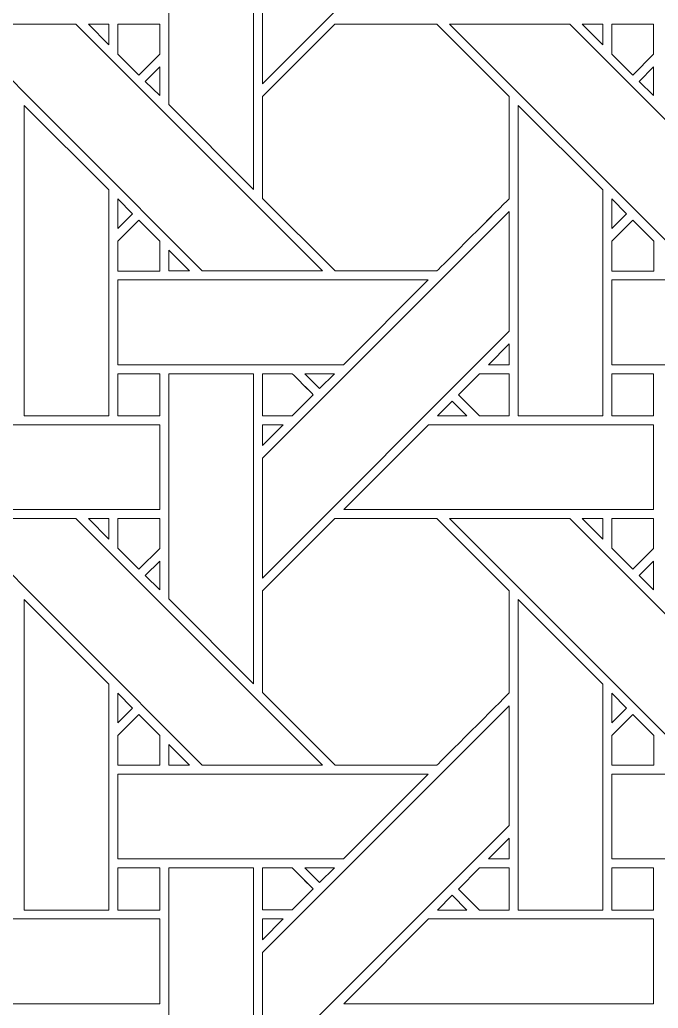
# Model space of a CAD drawing. Header units: inches. Extents: x 4.4 to 20.4, y 1.1 to 17.1.
# Drawn here: x 11.205 to 12.432, y 9.815 to 11.712 of the extents above; entities that cross this region are included whole.
import ezdxf

# ---------------------------------------------------------------- set-up
doc = ezdxf.new("R2010")
doc.units = ezdxf.units.IN
doc.header["$MEASUREMENT"] = 0
doc.layers.add('Design', color=7, linetype='Continuous', lineweight=0)

msp = doc.modelspace()

# ---------------------------------------------------------------- linework, layer by layer
at = {"layer": 'Design'}
for points, knots in [([(12.3829, 17.0948), (7.9646, 17.0948), (4.3829, 13.513), (4.3829, 9.0948), (4.3829, 4.6765), (7.9646, 1.0948), (12.3829, 1.0948), (16.8011, 1.0948), (20.3829, 4.6765), (20.3829, 9.0948), (20.3829, 13.513), (16.8011, 17.0948), (12.3829, 17.0948)], [0, 0, 0, 0, 1, 1, 1, 2, 2, 2, 3, 3, 3, 4, 4, 4, 4]), ([(12.3829, 16.2388), (8.4373, 16.2388), (5.2388, 13.0403), (5.2388, 9.0948), (5.2388, 5.1492), (8.4373, 1.9507), (12.3829, 1.9507), (16.3284, 1.9507), (19.5269, 5.1492), (19.5269, 9.0948), (19.5269, 13.0403), (16.3284, 16.2388), (12.3829, 16.2388)], [0, 0, 0, 0, 1, 1, 1, 2, 2, 2, 3, 3, 3, 4, 4, 4, 4]), ([(12.1453, 12.0628), (12.1453, 12.0628), (11.6717, 11.5892), (11.6717, 11.5892), (11.6717, 11.5892), (11.6717, 11.8193), (11.6717, 11.8193), (11.6717, 11.8193), (12.1453, 12.2929), (12.1453, 12.2929), (12.1453, 12.2929), (12.1453, 12.0628), (12.1453, 12.0628)], [0, 0, 0, 0, 1, 1, 1, 2, 2, 2, 3, 3, 3, 4, 4, 4, 4]), ([(11.4916, 11.5492), (11.4916, 11.5492), (11.4916, 11.9814), (11.4916, 11.9814), (11.4916, 11.9814), (11.6545, 11.9814), (11.6545, 11.9814), (11.6545, 11.9814), (11.6545, 11.3863), (11.6545, 11.3863), (11.6545, 11.3863), (11.4916, 11.5492), (11.4916, 11.5492)], [0, 0, 0, 0, 1, 1, 1, 2, 2, 2, 3, 3, 3, 4, 4, 4, 4]), ([(11.7867, 11.2299), (11.7867, 11.2299), (11.5556, 11.2299), (11.5556, 11.2299), (11.5556, 11.2299), (11.0821, 11.7035), (11.0821, 11.7035), (11.0821, 11.7035), (11.313, 11.7035), (11.313, 11.7035), (11.313, 11.7035), (11.7867, 11.2299), (11.7867, 11.2299)], [0, 0, 0, 0, 1, 1, 1, 2, 2, 2, 3, 3, 3, 4, 4, 4, 4]), ([(11.3372, 11.7035), (11.3372, 11.7035), (11.3766, 11.7035), (11.3766, 11.7035), (11.3766, 11.7035), (11.3766, 11.6637), (11.3766, 11.6637), (11.3766, 11.6637), (11.3372, 11.7035), (11.3372, 11.7035)], [0, 0, 0, 0, 1, 1, 1, 2, 2, 2, 3, 3, 3, 3]), ([(11.474, 11.7035), (11.474, 11.7035), (11.474, 11.6459), (11.474, 11.6459), (11.474, 11.6459), (11.4341, 11.606), (11.4341, 11.606), (11.4341, 11.606), (11.3938, 11.6463), (11.3938, 11.6463), (11.3938, 11.6463), (11.3938, 11.7035), (11.3938, 11.7035), (11.3938, 11.7035), (11.474, 11.7035), (11.474, 11.7035)], [0, 0, 0, 0, 1, 1, 1, 2, 2, 2, 3, 3, 3, 4, 4, 4, 5, 5, 5, 5]), ([(11.474, 11.6459), (11.474, 11.6459), (11.4341, 11.606), (11.4341, 11.606), (11.4341, 11.606), (11.3938, 11.6463), (11.3938, 11.6463), (11.3938, 11.6463), (11.3938, 11.7035), (11.3938, 11.7035), (11.3938, 11.7035), (11.474, 11.7035), (11.474, 11.7035), (11.474, 11.7035), (11.474, 11.6459), (11.474, 11.6459)], [0, 0, 0, 0, 1, 1, 1, 2, 2, 2, 3, 3, 3, 4, 4, 4, 5, 5, 5, 5]), ([(12.0066, 11.2299), (12.0066, 11.2299), (11.8109, 11.2299), (11.8109, 11.2299), (11.8109, 11.2299), (11.6717, 11.3691), (11.6717, 11.3691), (11.6717, 11.3691), (11.6717, 11.5648), (11.6717, 11.5648), (11.6717, 11.5648), (11.8104, 11.7035), (11.8104, 11.7035), (11.8104, 11.7035), (12.0066, 11.7035), (12.0066, 11.7035), (12.0066, 11.7035), (12.1453, 11.5648), (12.1453, 11.5648), (12.1453, 11.5648), (12.1453, 11.3686), (12.1453, 11.3686), (12.1275, 11.3507), (12.0156, 11.2389), (12.0066, 11.2299)], [0, 0, 0, 0, 1, 1, 1, 2, 2, 2, 3, 3, 3, 4, 4, 4, 5, 5, 5, 6, 6, 6, 7, 7, 7, 8, 8, 8, 8]), ([(12.1453, 11.3686), (12.1275, 11.3506), (12.0156, 11.2389), (12.0066, 11.2299), (12.0066, 11.2299), (11.8109, 11.2299), (11.8109, 11.2299), (11.8109, 11.2299), (11.6717, 11.3691), (11.6717, 11.3691), (11.6717, 11.3691), (11.6717, 11.5648), (11.6717, 11.5648), (11.6717, 11.5648), (11.8104, 11.7035), (11.8104, 11.7035), (11.8104, 11.7035), (12.0066, 11.7035), (12.0066, 11.7035), (12.0066, 11.7035), (12.1453, 11.5648), (12.1453, 11.5648), (12.1453, 11.5648), (12.1453, 11.3686), (12.1453, 11.3686)], [0, 0, 0, 0, 1, 1, 1, 2, 2, 2, 3, 3, 3, 4, 4, 4, 5, 5, 5, 6, 6, 6, 7, 7, 7, 8, 8, 8, 8]), ([(12.7354, 11.2299), (12.7354, 11.2299), (12.5044, 11.2299), (12.5044, 11.2299), (12.5044, 11.2299), (12.0308, 11.7035), (12.0308, 11.7035), (12.0308, 11.7035), (12.2618, 11.7035), (12.2618, 11.7035), (12.2618, 11.7035), (12.7354, 11.2299), (12.7354, 11.2299)], [0, 0, 0, 0, 1, 1, 1, 2, 2, 2, 3, 3, 3, 4, 4, 4, 4]), ([(12.2859, 11.7035), (12.2859, 11.7035), (12.3253, 11.7035), (12.3253, 11.7035), (12.3253, 11.7035), (12.3253, 11.6637), (12.3253, 11.6637), (12.3253, 11.6637), (12.2859, 11.7035), (12.2859, 11.7035)], [0, 0, 0, 0, 1, 1, 1, 2, 2, 2, 3, 3, 3, 3]), ([(12.4228, 11.7035), (12.4228, 11.7035), (12.4228, 11.6459), (12.4228, 11.6459), (12.4228, 11.6459), (12.3828, 11.606), (12.3828, 11.606), (12.3828, 11.606), (12.3425, 11.6463), (12.3425, 11.6463), (12.3425, 11.6463), (12.3425, 11.7035), (12.3425, 11.7035), (12.3425, 11.7035), (12.4228, 11.7035), (12.4228, 11.7035)], [0, 0, 0, 0, 1, 1, 1, 2, 2, 2, 3, 3, 3, 4, 4, 4, 5, 5, 5, 5]), ([(12.4228, 11.6459), (12.4228, 11.6459), (12.3828, 11.606), (12.3828, 11.606), (12.3828, 11.606), (12.3425, 11.6463), (12.3425, 11.6463), (12.3425, 11.6463), (12.3425, 11.7035), (12.3425, 11.7035), (12.3425, 11.7035), (12.4228, 11.7035), (12.4228, 11.7035), (12.4228, 11.7035), (12.4228, 11.6459), (12.4228, 11.6459)], [0, 0, 0, 0, 1, 1, 1, 2, 2, 2, 3, 3, 3, 4, 4, 4, 5, 5, 5, 5]), ([(11.4741, 11.6217), (11.4741, 11.6217), (11.4741, 11.5665), (11.4741, 11.5665), (11.4741, 11.5665), (11.4463, 11.5939), (11.4463, 11.5939), (11.4463, 11.5939), (11.4741, 11.6217), (11.4741, 11.6217)], [0, 0, 0, 0, 1, 1, 1, 2, 2, 2, 3, 3, 3, 3]), ([(12.4228, 11.6217), (12.4228, 11.6217), (12.4228, 11.5665), (12.4228, 11.5665), (12.4228, 11.5665), (12.395, 11.5939), (12.395, 11.5939), (12.395, 11.5939), (12.4228, 11.6217), (12.4228, 11.6217)], [0, 0, 0, 0, 1, 1, 1, 2, 2, 2, 3, 3, 3, 3]), ([(11.2137, 10.9519), (11.2137, 10.9519), (11.2137, 11.5477), (11.2137, 11.5477), (11.2137, 11.5477), (11.3765, 11.3856), (11.3765, 11.3856), (11.3765, 11.3856), (11.3765, 10.9519), (11.3765, 10.9519), (11.3765, 10.9519), (11.2137, 10.9519), (11.2137, 10.9519)], [0, 0, 0, 0, 1, 1, 1, 2, 2, 2, 3, 3, 3, 4, 4, 4, 4]), ([(12.1625, 10.9519), (12.1625, 10.9519), (12.1625, 11.5477), (12.1625, 11.5477), (12.1625, 11.5477), (12.3252, 11.3855), (12.3252, 11.3855), (12.3252, 11.3855), (12.3252, 10.9519), (12.3252, 10.9519), (12.3252, 10.9519), (12.1625, 10.9519), (12.1625, 10.9519)], [0, 0, 0, 0, 1, 1, 1, 2, 2, 2, 3, 3, 3, 4, 4, 4, 4]), ([(11.3938, 11.3113), (11.3938, 11.3113), (11.3938, 11.3681), (11.3938, 11.3681), (11.3938, 11.3681), (11.422, 11.3395), (11.422, 11.3395), (11.422, 11.3395), (11.3938, 11.3113), (11.3938, 11.3113)], [0, 0, 0, 0, 1, 1, 1, 2, 2, 2, 3, 3, 3, 3]), ([(12.3425, 11.3113), (12.3425, 11.3113), (12.3425, 11.3681), (12.3425, 11.3681), (12.3425, 11.3681), (12.3707, 11.3395), (12.3707, 11.3395), (12.3707, 11.3395), (12.3425, 11.3113), (12.3425, 11.3113)], [0, 0, 0, 0, 1, 1, 1, 2, 2, 2, 3, 3, 3, 3]), ([(12.1453, 11.1141), (12.1453, 11.1141), (11.6717, 10.6404), (11.6717, 10.6404), (11.6717, 10.6404), (11.6717, 10.8705), (11.6717, 10.8705), (11.6717, 10.8705), (12.1453, 11.3441), (12.1453, 11.3441), (12.1453, 11.3441), (12.1453, 11.1141), (12.1453, 11.1141)], [0, 0, 0, 0, 1, 1, 1, 2, 2, 2, 3, 3, 3, 4, 4, 4, 4]), ([(11.3938, 11.2297), (11.3938, 11.2297), (11.3938, 11.2869), (11.3938, 11.2869), (11.3938, 11.2869), (11.4341, 11.3273), (11.4341, 11.3273), (11.4341, 11.3273), (11.4745, 11.287), (11.4745, 11.287), (11.4745, 11.287), (11.4745, 11.2297), (11.4745, 11.2297), (11.4745, 11.2297), (11.3938, 11.2297), (11.3938, 11.2297)], [0, 0, 0, 0, 1, 1, 1, 2, 2, 2, 3, 3, 3, 4, 4, 4, 5, 5, 5, 5]), ([(11.4341, 11.3273), (11.4341, 11.3273), (11.4745, 11.287), (11.4745, 11.287), (11.4745, 11.287), (11.4745, 11.2297), (11.4745, 11.2297), (11.4745, 11.2297), (11.3938, 11.2297), (11.3938, 11.2297), (11.3938, 11.2297), (11.3938, 11.2869), (11.3938, 11.2869), (11.3938, 11.2869), (11.4341, 11.3273), (11.4341, 11.3273)], [0, 0, 0, 0, 1, 1, 1, 2, 2, 2, 3, 3, 3, 4, 4, 4, 5, 5, 5, 5]), ([(12.3425, 11.2297), (12.3425, 11.2297), (12.3425, 11.2869), (12.3425, 11.2869), (12.3425, 11.2869), (12.3829, 11.3273), (12.3829, 11.3273), (12.3829, 11.3273), (12.4232, 11.287), (12.4232, 11.287), (12.4232, 11.287), (12.4232, 11.2297), (12.4232, 11.2297), (12.4232, 11.2297), (12.3425, 11.2297), (12.3425, 11.2297)], [0, 0, 0, 0, 1, 1, 1, 2, 2, 2, 3, 3, 3, 4, 4, 4, 5, 5, 5, 5]), ([(12.3829, 11.3273), (12.3829, 11.3273), (12.4232, 11.287), (12.4232, 11.287), (12.4232, 11.287), (12.4232, 11.2297), (12.4232, 11.2297), (12.4232, 11.2297), (12.3425, 11.2297), (12.3425, 11.2297), (12.3425, 11.2297), (12.3425, 11.2869), (12.3425, 11.2869), (12.3425, 11.2869), (12.3829, 11.3273), (12.3829, 11.3273)], [0, 0, 0, 0, 1, 1, 1, 2, 2, 2, 3, 3, 3, 4, 4, 4, 5, 5, 5, 5]), ([(11.4917, 11.2299), (11.4917, 11.2299), (11.4917, 11.2697), (11.4917, 11.2697), (11.4917, 11.2697), (11.5314, 11.2299), (11.5314, 11.2299), (11.5314, 11.2299), (11.4917, 11.2299), (11.4917, 11.2299)], [0, 0, 0, 0, 1, 1, 1, 2, 2, 2, 3, 3, 3, 3]), ([(11.9895, 11.2126), (11.9895, 11.2126), (11.8268, 11.0499), (11.8268, 11.0499), (11.8268, 11.0499), (11.3938, 11.0499), (11.3938, 11.0499), (11.3938, 11.0499), (11.3938, 11.2126), (11.3938, 11.2126), (11.3938, 11.2126), (11.9895, 11.2126), (11.9895, 11.2126)], [0, 0, 0, 0, 1, 1, 1, 2, 2, 2, 3, 3, 3, 4, 4, 4, 4]), ([(12.9383, 11.2126), (12.9383, 11.2126), (12.7755, 11.0499), (12.7755, 11.0499), (12.7755, 11.0499), (12.3425, 11.0499), (12.3425, 11.0499), (12.3425, 11.0499), (12.3425, 11.2126), (12.3425, 11.2126), (12.3425, 11.2126), (12.9383, 11.2126), (12.9383, 11.2126)], [0, 0, 0, 0, 1, 1, 1, 2, 2, 2, 3, 3, 3, 4, 4, 4, 4]), ([(12.1056, 11.0499), (12.1056, 11.0499), (12.1453, 11.0897), (12.1453, 11.0897), (12.1453, 11.0897), (12.1453, 11.0499), (12.1453, 11.0499), (12.1453, 11.0499), (12.1056, 11.0499), (12.1056, 11.0499)], [0, 0, 0, 0, 1, 1, 1, 2, 2, 2, 3, 3, 3, 3]), ([(11.474, 10.9519), (11.474, 10.9519), (11.3938, 10.9519), (11.3938, 10.9519), (11.3938, 10.9519), (11.3938, 11.0327), (11.3938, 11.0327), (11.3938, 11.0327), (11.474, 11.0327), (11.474, 11.0327), (11.474, 11.0327), (11.474, 10.9519), (11.474, 10.9519)], [0, 0, 0, 0, 1, 1, 1, 2, 2, 2, 3, 3, 3, 4, 4, 4, 4]), ([(11.474, 11.0327), (11.474, 11.0327), (11.474, 10.9519), (11.474, 10.9519), (11.474, 10.9519), (11.3938, 10.9519), (11.3938, 10.9519), (11.3938, 10.9519), (11.3938, 11.0327), (11.3938, 11.0327), (11.3938, 11.0327), (11.474, 11.0327), (11.474, 11.0327)], [0, 0, 0, 0, 1, 1, 1, 2, 2, 2, 3, 3, 3, 4, 4, 4, 4]), ([(11.4916, 10.6004), (11.4916, 10.6004), (11.4916, 11.0326), (11.4916, 11.0326), (11.4916, 11.0326), (11.6545, 11.0326), (11.6545, 11.0326), (11.6545, 11.0326), (11.6545, 10.4375), (11.6545, 10.4375), (11.6545, 10.4375), (11.4916, 10.6004), (11.4916, 10.6004)], [0, 0, 0, 0, 1, 1, 1, 2, 2, 2, 3, 3, 3, 4, 4, 4, 4]), ([(11.6717, 10.9519), (11.6717, 10.9519), (11.6717, 11.0327), (11.6717, 11.0327), (11.6717, 11.0327), (11.7287, 11.0327), (11.7287, 11.0327), (11.7339, 11.0276), (11.7646, 10.9967), (11.7691, 10.9923), (11.7691, 10.9923), (11.7286, 10.9519), (11.7286, 10.9519), (11.7286, 10.9519), (11.6717, 10.9519), (11.6717, 10.9519)], [0, 0, 0, 0, 1, 1, 1, 2, 2, 2, 3, 3, 3, 4, 4, 4, 5, 5, 5, 5]), ([(11.6717, 10.9519), (11.6717, 10.9519), (11.6717, 11.0327), (11.6717, 11.0327), (11.6717, 11.0327), (11.7287, 11.0327), (11.7287, 11.0327), (11.7339, 11.0275), (11.7647, 10.9966), (11.7691, 10.9923), (11.7691, 10.9923), (11.7286, 10.9519), (11.7286, 10.9519), (11.7286, 10.9519), (11.6717, 10.9519), (11.6717, 10.9519)], [0, 0, 0, 0, 1, 1, 1, 2, 2, 2, 3, 3, 3, 4, 4, 4, 5, 5, 5, 5]), ([(11.7531, 11.0326), (11.7531, 11.0326), (11.8096, 11.0326), (11.8096, 11.0326), (11.8096, 11.0326), (11.7813, 11.0045), (11.7813, 11.0045), (11.7813, 11.0045), (11.7531, 11.0326), (11.7531, 11.0326)], [0, 0, 0, 0, 1, 1, 1, 2, 2, 2, 3, 3, 3, 3]), ([(12.0882, 10.9519), (12.0882, 10.9519), (12.0479, 10.9923), (12.0479, 10.9923), (12.0479, 10.9923), (12.0883, 11.0327), (12.0883, 11.0327), (12.0883, 11.0327), (12.1453, 11.0327), (12.1453, 11.0327), (12.1453, 11.0327), (12.1453, 10.9519), (12.1453, 10.9519), (12.1453, 10.9519), (12.0882, 10.9519), (12.0882, 10.9519)], [0, 0, 0, 0, 1, 1, 1, 2, 2, 2, 3, 3, 3, 4, 4, 4, 5, 5, 5, 5]), ([(12.1453, 11.0327), (12.1453, 11.0327), (12.1453, 10.9519), (12.1453, 10.9519), (12.1453, 10.9519), (12.0882, 10.9519), (12.0882, 10.9519), (12.0882, 10.9519), (12.0479, 10.9923), (12.0479, 10.9923), (12.0479, 10.9923), (12.0883, 11.0327), (12.0883, 11.0327), (12.0883, 11.0327), (12.1453, 11.0327), (12.1453, 11.0327)], [0, 0, 0, 0, 1, 1, 1, 2, 2, 2, 3, 3, 3, 4, 4, 4, 5, 5, 5, 5]), ([(12.3425, 11.0327), (12.3425, 11.0327), (12.4228, 11.0327), (12.4228, 11.0327), (12.4228, 11.0327), (12.4228, 10.9519), (12.4228, 10.9519), (12.4228, 10.9519), (12.3425, 10.9519), (12.3425, 10.9519), (12.3425, 10.9519), (12.3425, 11.0327), (12.3425, 11.0327)], [0, 0, 0, 0, 1, 1, 1, 2, 2, 2, 3, 3, 3, 4, 4, 4, 4]), ([(12.4228, 11.0327), (12.4228, 11.0327), (12.4228, 10.9519), (12.4228, 10.9519), (12.4228, 10.9519), (12.3425, 10.9519), (12.3425, 10.9519), (12.3425, 10.9519), (12.3425, 11.0327), (12.3425, 11.0327), (12.3425, 11.0327), (12.4228, 11.0327), (12.4228, 11.0327)], [0, 0, 0, 0, 1, 1, 1, 2, 2, 2, 3, 3, 3, 4, 4, 4, 4]), ([(12.064, 10.9519), (12.064, 10.9519), (12.0075, 10.9519), (12.0075, 10.9519), (12.0075, 10.9519), (12.0358, 10.9801), (12.0358, 10.9801), (12.0358, 10.9801), (12.064, 10.9519), (12.064, 10.9519)], [0, 0, 0, 0, 1, 1, 1, 2, 2, 2, 3, 3, 3, 3]), ([(11.4741, 10.9347), (11.4741, 10.9347), (11.4741, 10.7719), (11.4741, 10.7719), (11.4741, 10.7719), (10.8788, 10.7719), (10.8788, 10.7719), (10.8788, 10.7719), (11.0416, 10.9347), (11.0416, 10.9347), (11.0416, 10.9347), (11.4741, 10.9347), (11.4741, 10.9347)], [0, 0, 0, 0, 1, 1, 1, 2, 2, 2, 3, 3, 3, 4, 4, 4, 4]), ([(11.7115, 10.9347), (11.7115, 10.9347), (11.6717, 10.8949), (11.6717, 10.8949), (11.6717, 10.8949), (11.6717, 10.9347), (11.6717, 10.9347), (11.6717, 10.9347), (11.7115, 10.9347), (11.7115, 10.9347)], [0, 0, 0, 0, 1, 1, 1, 2, 2, 2, 3, 3, 3, 3]), ([(12.4228, 10.9347), (12.4228, 10.9347), (12.4228, 10.7719), (12.4228, 10.7719), (12.4228, 10.7719), (11.8275, 10.7719), (11.8275, 10.7719), (11.8275, 10.7719), (11.9904, 10.9347), (11.9904, 10.9347), (11.9904, 10.9347), (12.4228, 10.9347), (12.4228, 10.9347)], [0, 0, 0, 0, 1, 1, 1, 2, 2, 2, 3, 3, 3, 4, 4, 4, 4]), ([(11.7867, 10.2811), (11.7867, 10.2811), (11.5556, 10.2811), (11.5556, 10.2811), (11.5556, 10.2811), (11.0821, 10.7548), (11.0821, 10.7548), (11.0821, 10.7548), (11.313, 10.7548), (11.313, 10.7548), (11.313, 10.7548), (11.7867, 10.2811), (11.7867, 10.2811)], [0, 0, 0, 0, 1, 1, 1, 2, 2, 2, 3, 3, 3, 4, 4, 4, 4]), ([(11.3372, 10.7548), (11.3372, 10.7548), (11.3766, 10.7548), (11.3766, 10.7548), (11.3766, 10.7548), (11.3766, 10.715), (11.3766, 10.715), (11.3766, 10.715), (11.3372, 10.7548), (11.3372, 10.7548)], [0, 0, 0, 0, 1, 1, 1, 2, 2, 2, 3, 3, 3, 3]), ([(11.474, 10.7548), (11.474, 10.7548), (11.474, 10.6972), (11.474, 10.6972), (11.474, 10.6972), (11.4341, 10.6573), (11.4341, 10.6573), (11.4341, 10.6573), (11.3938, 10.6976), (11.3938, 10.6976), (11.3938, 10.6976), (11.3938, 10.7548), (11.3938, 10.7548), (11.3938, 10.7548), (11.474, 10.7548), (11.474, 10.7548)], [0, 0, 0, 0, 1, 1, 1, 2, 2, 2, 3, 3, 3, 4, 4, 4, 5, 5, 5, 5]), ([(11.474, 10.6972), (11.474, 10.6972), (11.4341, 10.6573), (11.4341, 10.6573), (11.4341, 10.6573), (11.3938, 10.6976), (11.3938, 10.6976), (11.3938, 10.6976), (11.3938, 10.7548), (11.3938, 10.7548), (11.3938, 10.7548), (11.474, 10.7548), (11.474, 10.7548), (11.474, 10.7548), (11.474, 10.6972), (11.474, 10.6972)], [0, 0, 0, 0, 1, 1, 1, 2, 2, 2, 3, 3, 3, 4, 4, 4, 5, 5, 5, 5]), ([(12.0066, 10.2812), (12.0066, 10.2812), (11.8109, 10.2812), (11.8109, 10.2812), (11.8109, 10.2812), (11.6717, 10.4204), (11.6717, 10.4204), (11.6717, 10.4204), (11.6717, 10.6161), (11.6717, 10.6161), (11.6717, 10.6161), (11.8104, 10.7548), (11.8104, 10.7548), (11.8104, 10.7548), (12.0066, 10.7548), (12.0066, 10.7548), (12.0066, 10.7548), (12.1453, 10.6161), (12.1453, 10.6161), (12.1453, 10.6161), (12.1453, 10.4199), (12.1453, 10.4199), (12.1275, 10.4019), (12.0156, 10.2902), (12.0066, 10.2812)], [0, 0, 0, 0, 1, 1, 1, 2, 2, 2, 3, 3, 3, 4, 4, 4, 5, 5, 5, 6, 6, 6, 7, 7, 7, 8, 8, 8, 8]), ([(12.1453, 10.6161), (12.1453, 10.6161), (12.1453, 10.4199), (12.1453, 10.4199), (12.1274, 10.4017), (12.0155, 10.29), (12.0066, 10.2812), (12.0066, 10.2812), (11.8109, 10.2812), (11.8109, 10.2812), (11.8109, 10.2812), (11.6717, 10.4204), (11.6717, 10.4204), (11.6717, 10.4204), (11.6717, 10.6161), (11.6717, 10.6161), (11.6717, 10.6161), (11.8104, 10.7548), (11.8104, 10.7548), (11.8104, 10.7548), (12.0066, 10.7548), (12.0066, 10.7548), (12.0066, 10.7548), (12.1453, 10.6161), (12.1453, 10.6161)], [0, 0, 0, 0, 1, 1, 1, 2, 2, 2, 3, 3, 3, 4, 4, 4, 5, 5, 5, 6, 6, 6, 7, 7, 7, 8, 8, 8, 8]), ([(12.7354, 10.2811), (12.7354, 10.2811), (12.5044, 10.2811), (12.5044, 10.2811), (12.5044, 10.2811), (12.0308, 10.7548), (12.0308, 10.7548), (12.0308, 10.7548), (12.2618, 10.7548), (12.2618, 10.7548), (12.2618, 10.7548), (12.7354, 10.2811), (12.7354, 10.2811)], [0, 0, 0, 0, 1, 1, 1, 2, 2, 2, 3, 3, 3, 4, 4, 4, 4]), ([(12.2859, 10.7548), (12.2859, 10.7548), (12.3253, 10.7548), (12.3253, 10.7548), (12.3253, 10.7548), (12.3253, 10.715), (12.3253, 10.715), (12.3253, 10.715), (12.2859, 10.7548), (12.2859, 10.7548)], [0, 0, 0, 0, 1, 1, 1, 2, 2, 2, 3, 3, 3, 3]), ([(12.4228, 10.7548), (12.4228, 10.7548), (12.4228, 10.6972), (12.4228, 10.6972), (12.4228, 10.6972), (12.3828, 10.6573), (12.3828, 10.6573), (12.3828, 10.6573), (12.3425, 10.6976), (12.3425, 10.6976), (12.3425, 10.6976), (12.3425, 10.7548), (12.3425, 10.7548), (12.3425, 10.7548), (12.4228, 10.7548), (12.4228, 10.7548)], [0, 0, 0, 0, 1, 1, 1, 2, 2, 2, 3, 3, 3, 4, 4, 4, 5, 5, 5, 5]), ([(12.4228, 10.6972), (12.4228, 10.6972), (12.3828, 10.6573), (12.3828, 10.6573), (12.3828, 10.6573), (12.3425, 10.6976), (12.3425, 10.6976), (12.3425, 10.6976), (12.3425, 10.7548), (12.3425, 10.7548), (12.3425, 10.7548), (12.4228, 10.7548), (12.4228, 10.7548), (12.4228, 10.7548), (12.4228, 10.6972), (12.4228, 10.6972)], [0, 0, 0, 0, 1, 1, 1, 2, 2, 2, 3, 3, 3, 4, 4, 4, 5, 5, 5, 5]), ([(11.4741, 10.6729), (11.4741, 10.6729), (11.4741, 10.6178), (11.4741, 10.6178), (11.4741, 10.6178), (11.4463, 10.6452), (11.4463, 10.6452), (11.4463, 10.6452), (11.4741, 10.6729), (11.4741, 10.6729)], [0, 0, 0, 0, 1, 1, 1, 2, 2, 2, 3, 3, 3, 3]), ([(12.4228, 10.6729), (12.4228, 10.6729), (12.4228, 10.6178), (12.4228, 10.6178), (12.4228, 10.6178), (12.395, 10.6452), (12.395, 10.6452), (12.395, 10.6452), (12.4228, 10.6729), (12.4228, 10.6729)], [0, 0, 0, 0, 1, 1, 1, 2, 2, 2, 3, 3, 3, 3]), ([(11.2137, 10.0031), (11.2137, 10.0031), (11.2137, 10.599), (11.2137, 10.599), (11.2137, 10.599), (11.3765, 10.4368), (11.3765, 10.4368), (11.3765, 10.4368), (11.3765, 10.0031), (11.3765, 10.0031), (11.3765, 10.0031), (11.2137, 10.0031), (11.2137, 10.0031)], [0, 0, 0, 0, 1, 1, 1, 2, 2, 2, 3, 3, 3, 4, 4, 4, 4]), ([(12.1625, 10.0031), (12.1625, 10.0031), (12.1625, 10.599), (12.1625, 10.599), (12.1625, 10.599), (12.3252, 10.4368), (12.3252, 10.4368), (12.3252, 10.4368), (12.3252, 10.0031), (12.3252, 10.0031), (12.3252, 10.0031), (12.1625, 10.0031), (12.1625, 10.0031)], [0, 0, 0, 0, 1, 1, 1, 2, 2, 2, 3, 3, 3, 4, 4, 4, 4]), ([(11.3938, 10.3626), (11.3938, 10.3626), (11.3938, 10.4193), (11.3938, 10.4193), (11.3938, 10.4193), (11.422, 10.3908), (11.422, 10.3908), (11.422, 10.3908), (11.3938, 10.3626), (11.3938, 10.3626)], [0, 0, 0, 0, 1, 1, 1, 2, 2, 2, 3, 3, 3, 3]), ([(12.3425, 10.3626), (12.3425, 10.3626), (12.3425, 10.4193), (12.3425, 10.4193), (12.3425, 10.4193), (12.3707, 10.3908), (12.3707, 10.3908), (12.3707, 10.3908), (12.3425, 10.3626), (12.3425, 10.3626)], [0, 0, 0, 0, 1, 1, 1, 2, 2, 2, 3, 3, 3, 3]), ([(12.1453, 10.1654), (12.1453, 10.1654), (11.6717, 9.6917), (11.6717, 9.6917), (11.6717, 9.6917), (11.6717, 9.9218), (11.6717, 9.9218), (11.6717, 9.9218), (12.1453, 10.3954), (12.1453, 10.3954), (12.1453, 10.3954), (12.1453, 10.1654), (12.1453, 10.1654)], [0, 0, 0, 0, 1, 1, 1, 2, 2, 2, 3, 3, 3, 4, 4, 4, 4]), ([(11.3938, 10.2809), (11.3938, 10.2809), (11.3938, 10.3382), (11.3938, 10.3382), (11.3938, 10.3382), (11.4341, 10.3785), (11.4341, 10.3785), (11.4341, 10.3785), (11.4745, 10.3382), (11.4745, 10.3382), (11.4745, 10.3382), (11.4745, 10.2809), (11.4745, 10.2809), (11.4745, 10.2809), (11.3938, 10.2809), (11.3938, 10.2809)], [0, 0, 0, 0, 1, 1, 1, 2, 2, 2, 3, 3, 3, 4, 4, 4, 5, 5, 5, 5]), ([(11.4341, 10.3785), (11.4341, 10.3785), (11.4745, 10.3382), (11.4745, 10.3382), (11.4745, 10.3382), (11.4745, 10.2809), (11.4745, 10.2809), (11.4745, 10.2809), (11.3938, 10.2809), (11.3938, 10.2809), (11.3938, 10.2809), (11.3938, 10.3382), (11.3938, 10.3382), (11.3938, 10.3382), (11.4341, 10.3785), (11.4341, 10.3785)], [0, 0, 0, 0, 1, 1, 1, 2, 2, 2, 3, 3, 3, 4, 4, 4, 5, 5, 5, 5]), ([(12.3425, 10.2809), (12.3425, 10.2809), (12.3425, 10.3382), (12.3425, 10.3382), (12.3425, 10.3382), (12.3829, 10.3785), (12.3829, 10.3785), (12.3829, 10.3785), (12.4232, 10.3382), (12.4232, 10.3382), (12.4232, 10.3382), (12.4232, 10.2809), (12.4232, 10.2809), (12.4232, 10.2809), (12.3425, 10.2809), (12.3425, 10.2809)], [0, 0, 0, 0, 1, 1, 1, 2, 2, 2, 3, 3, 3, 4, 4, 4, 5, 5, 5, 5]), ([(12.3829, 10.3785), (12.3829, 10.3785), (12.4232, 10.3382), (12.4232, 10.3382), (12.4232, 10.3382), (12.4232, 10.2809), (12.4232, 10.2809), (12.4232, 10.2809), (12.3425, 10.2809), (12.3425, 10.2809), (12.3425, 10.2809), (12.3425, 10.3382), (12.3425, 10.3382), (12.3425, 10.3382), (12.3829, 10.3785), (12.3829, 10.3785)], [0, 0, 0, 0, 1, 1, 1, 2, 2, 2, 3, 3, 3, 4, 4, 4, 5, 5, 5, 5]), ([(11.4917, 10.2811), (11.4917, 10.2811), (11.4917, 10.3209), (11.4917, 10.3209), (11.4917, 10.3209), (11.5314, 10.2811), (11.5314, 10.2811), (11.5314, 10.2811), (11.4917, 10.2811), (11.4917, 10.2811)], [0, 0, 0, 0, 1, 1, 1, 2, 2, 2, 3, 3, 3, 3]), ([(11.8268, 10.1012), (11.8268, 10.1012), (11.3938, 10.1012), (11.3938, 10.1012), (11.3938, 10.1012), (11.3938, 10.2639), (11.3938, 10.2639), (11.3938, 10.2639), (11.9895, 10.2639), (11.9895, 10.2639), (11.9895, 10.2639), (11.8268, 10.1012), (11.8268, 10.1012)], [0, 0, 0, 0, 1, 1, 1, 2, 2, 2, 3, 3, 3, 4, 4, 4, 4]), ([(12.3425, 10.1012), (12.3425, 10.1012), (12.3425, 10.2639), (12.3425, 10.2639), (12.3425, 10.2639), (12.9382, 10.2639), (12.9382, 10.2639), (12.9382, 10.2639), (12.7755, 10.1012), (12.7755, 10.1012), (12.7755, 10.1012), (12.3425, 10.1012), (12.3425, 10.1012)], [0, 0, 0, 0, 1, 1, 1, 2, 2, 2, 3, 3, 3, 4, 4, 4, 4]), ([(12.1056, 10.1012), (12.1056, 10.1012), (12.1453, 10.141), (12.1453, 10.141), (12.1453, 10.141), (12.1453, 10.1012), (12.1453, 10.1012), (12.1453, 10.1012), (12.1056, 10.1012), (12.1056, 10.1012)], [0, 0, 0, 0, 1, 1, 1, 2, 2, 2, 3, 3, 3, 3]), ([(11.474, 10.0031), (11.474, 10.0031), (11.3938, 10.0031), (11.3938, 10.0031), (11.3938, 10.0031), (11.3938, 10.0839), (11.3938, 10.0839), (11.3938, 10.0839), (11.474, 10.0839), (11.474, 10.0839), (11.474, 10.0839), (11.474, 10.0031), (11.474, 10.0031)], [0, 0, 0, 0, 1, 1, 1, 2, 2, 2, 3, 3, 3, 4, 4, 4, 4]), ([(11.3938, 10.0839), (11.3938, 10.0839), (11.474, 10.0839), (11.474, 10.0839), (11.474, 10.0839), (11.474, 10.0031), (11.474, 10.0031), (11.474, 10.0031), (11.3938, 10.0031), (11.3938, 10.0031), (11.3938, 10.0031), (11.3938, 10.0839), (11.3938, 10.0839)], [0, 0, 0, 0, 1, 1, 1, 2, 2, 2, 3, 3, 3, 4, 4, 4, 4]), ([(11.4916, 9.6517), (11.4916, 9.6517), (11.4916, 10.0839), (11.4916, 10.0839), (11.4916, 10.0839), (11.6545, 10.0839), (11.6545, 10.0839), (11.6545, 10.0839), (11.6545, 9.4888), (11.6545, 9.4888), (11.6545, 9.4888), (11.4916, 9.6517), (11.4916, 9.6517)], [0, 0, 0, 0, 1, 1, 1, 2, 2, 2, 3, 3, 3, 4, 4, 4, 4]), ([(11.6717, 10.0032), (11.6717, 10.0032), (11.6717, 10.0839), (11.6717, 10.0839), (11.6717, 10.0839), (11.7287, 10.0839), (11.7287, 10.0839), (11.7339, 10.0788), (11.7646, 10.048), (11.7691, 10.0436), (11.7691, 10.0436), (11.7286, 10.0032), (11.7286, 10.0032), (11.7286, 10.0032), (11.6717, 10.0032), (11.6717, 10.0032)], [0, 0, 0, 0, 1, 1, 1, 2, 2, 2, 3, 3, 3, 4, 4, 4, 5, 5, 5, 5]), ([(11.7691, 10.0436), (11.7691, 10.0436), (11.7286, 10.0032), (11.7286, 10.0032), (11.7286, 10.0032), (11.6717, 10.0032), (11.6717, 10.0032), (11.6717, 10.0032), (11.6717, 10.0839), (11.6717, 10.0839), (11.6717, 10.0839), (11.7287, 10.0839), (11.7287, 10.0839), (11.7339, 10.0787), (11.7647, 10.0479), (11.7691, 10.0436)], [0, 0, 0, 0, 1, 1, 1, 2, 2, 2, 3, 3, 3, 4, 4, 4, 5, 5, 5, 5]), ([(11.7531, 10.0839), (11.7531, 10.0839), (11.8096, 10.0839), (11.8096, 10.0839), (11.8096, 10.0839), (11.7813, 10.0557), (11.7813, 10.0557), (11.7813, 10.0557), (11.7531, 10.0839), (11.7531, 10.0839)], [0, 0, 0, 0, 1, 1, 1, 2, 2, 2, 3, 3, 3, 3]), ([(12.0882, 10.0031), (12.0882, 10.0031), (12.0479, 10.0435), (12.0479, 10.0435), (12.0479, 10.0435), (12.0883, 10.084), (12.0883, 10.084), (12.0883, 10.084), (12.1453, 10.084), (12.1453, 10.084), (12.1453, 10.084), (12.1453, 10.0031), (12.1453, 10.0031), (12.1453, 10.0031), (12.0882, 10.0031), (12.0882, 10.0031)], [0, 0, 0, 0, 1, 1, 1, 2, 2, 2, 3, 3, 3, 4, 4, 4, 5, 5, 5, 5]), ([(12.1453, 10.084), (12.1453, 10.084), (12.1453, 10.0031), (12.1453, 10.0031), (12.1453, 10.0031), (12.0882, 10.0031), (12.0882, 10.0031), (12.0882, 10.0031), (12.0479, 10.0435), (12.0479, 10.0435), (12.0479, 10.0435), (12.0883, 10.084), (12.0883, 10.084), (12.0883, 10.084), (12.1453, 10.084), (12.1453, 10.084)], [0, 0, 0, 0, 1, 1, 1, 2, 2, 2, 3, 3, 3, 4, 4, 4, 5, 5, 5, 5]), ([(12.3425, 10.0839), (12.3425, 10.0839), (12.4228, 10.0839), (12.4228, 10.0839), (12.4228, 10.0839), (12.4228, 10.0031), (12.4228, 10.0031), (12.4228, 10.0031), (12.3425, 10.0031), (12.3425, 10.0031), (12.3425, 10.0031), (12.3425, 10.0839), (12.3425, 10.0839)], [0, 0, 0, 0, 1, 1, 1, 2, 2, 2, 3, 3, 3, 4, 4, 4, 4]), ([(12.3425, 10.0031), (12.3425, 10.0031), (12.3425, 10.0839), (12.3425, 10.0839), (12.3425, 10.0839), (12.4228, 10.0839), (12.4228, 10.0839), (12.4228, 10.0839), (12.4228, 10.0031), (12.4228, 10.0031), (12.4228, 10.0031), (12.3425, 10.0031), (12.3425, 10.0031)], [0, 0, 0, 0, 1, 1, 1, 2, 2, 2, 3, 3, 3, 4, 4, 4, 4]), ([(12.064, 10.0031), (12.064, 10.0031), (12.0075, 10.0031), (12.0075, 10.0031), (12.0075, 10.0031), (12.0358, 10.0314), (12.0358, 10.0314), (12.0358, 10.0314), (12.064, 10.0031), (12.064, 10.0031)], [0, 0, 0, 0, 1, 1, 1, 2, 2, 2, 3, 3, 3, 3]), ([(11.4741, 9.986), (11.4741, 9.986), (11.4741, 9.8232), (11.4741, 9.8232), (11.4741, 9.8232), (10.8788, 9.8232), (10.8788, 9.8232), (10.8788, 9.8232), (11.0416, 9.986), (11.0416, 9.986), (11.0416, 9.986), (11.4741, 9.986), (11.4741, 9.986)], [0, 0, 0, 0, 1, 1, 1, 2, 2, 2, 3, 3, 3, 4, 4, 4, 4]), ([(11.7115, 9.986), (11.7115, 9.986), (11.6717, 9.9462), (11.6717, 9.9462), (11.6717, 9.9462), (11.6717, 9.986), (11.6717, 9.986), (11.6717, 9.986), (11.7115, 9.986), (11.7115, 9.986)], [0, 0, 0, 0, 1, 1, 1, 2, 2, 2, 3, 3, 3, 3]), ([(12.4228, 9.986), (12.4228, 9.986), (12.4228, 9.8232), (12.4228, 9.8232), (12.4228, 9.8232), (11.8275, 9.8232), (11.8275, 9.8232), (11.8275, 9.8232), (11.9904, 9.986), (11.9904, 9.986), (11.9904, 9.986), (12.4228, 9.986), (12.4228, 9.986)], [0, 0, 0, 0, 1, 1, 1, 2, 2, 2, 3, 3, 3, 4, 4, 4, 4])]:
    msp.add_open_spline(points, degree=3, knots=knots, dxfattribs=at)

doc.saveas('drawing.dxf')
